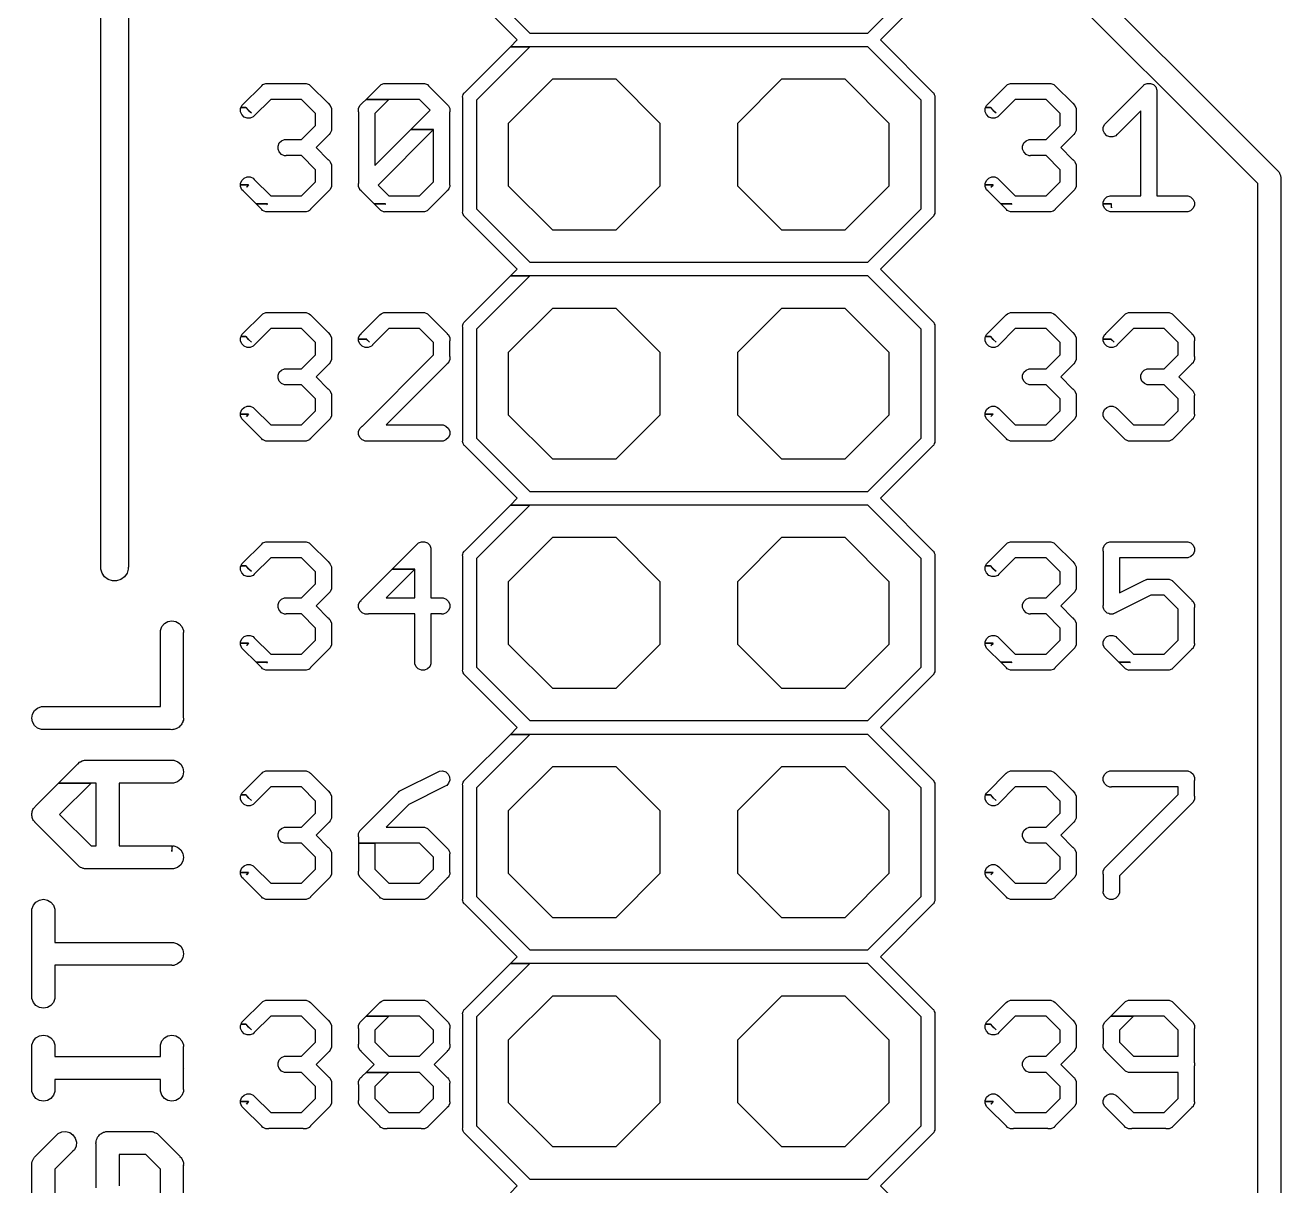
# Model space of a CAD drawing. Extents: x -6 to 103, y 0 to 58.
# Drawn here: x 87.78 to 101.7, y 26.67 to 39.53 of the extents above; entities that cross this region are included whole.
import ezdxf

# ---------------------------------------------------------------- set-up
doc = ezdxf.new("R2010")
doc.units = 0
doc.layers.add('L2D0', color=1, linetype='CONTINUOUS')

msp = doc.modelspace()

# ---------------------------------------------------------------- linework, layer by layer
at = {"layer": 'L2D0'}
for points in [[(101.447, 5.12), (101.447, 37.78), (98.953, 40.274), (98.951, 40.275), (98.946, 40.281), (98.944, 40.283), (98.942, 40.286), (98.93, 40.298), (98.927, 40.304), (98.923, 40.309), (98.917, 40.326), (98.91, 40.34), (98.91, 40.345), (98.907, 40.352), (98.907, 40.374), (98.906, 40.385), (98.907, 40.388), (98.907, 51.75), (97.457, 53.2), (0.262, 53.2)], [(88.926, 47.181), (88.926, 33.528), (88.925, 33.528), (88.925, 33.505), (88.911, 33.459), (88.883, 33.418), (88.842, 33.39), (88.796, 33.376), (88.75, 33.376), (88.704, 33.39), (88.663, 33.418), (88.635, 33.459), (88.621, 33.505), (88.621, 33.528), (88.62, 33.528), (88.62, 47.238)], [(99.161, 40.426), (101.651, 37.936), (101.658, 37.932), (101.668, 37.918), (101.679, 37.908), (101.683, 37.9), (101.686, 37.896), (101.689, 37.888), (101.699, 37.868), (101.7, 37.86), (101.702, 37.854), (101.702, 37.833), (101.703, 37.822), (101.701, 37.815), (101.701, 5.086)], [(92.786, 40.037), (93.377, 39.446), (97.123, 39.446), (97.714, 40.037)], [(93.161, 26.594), (93.237, 26.67), (92.656, 27.251), (92.648, 27.257), (92.646, 27.261), (92.644, 27.263), (92.639, 27.276), (92.634, 27.288), (92.634, 27.291), (92.632, 27.297), (92.634, 27.314), (92.634, 28.566), (92.632, 28.583), (92.634, 28.589), (92.634, 28.592), (92.639, 28.604), (92.644, 28.617), (92.646, 28.619), (92.648, 28.623), (92.656, 28.629), (93.161, 29.134), (93.377, 29.134), (92.786, 28.543), (92.786, 27.337), (93.377, 26.746), (97.123, 26.746), (97.714, 27.337), (97.714, 28.543), (97.123, 29.134), (93.161, 29.134), (93.237, 29.21), (92.656, 29.791), (92.648, 29.797), (92.646, 29.801), (92.644, 29.803), (92.639, 29.816), (92.634, 29.828), (92.634, 29.831), (92.632, 29.837), (92.634, 29.854), (92.634, 31.106), (92.632, 31.123), (92.634, 31.129), (92.634, 31.132), (92.639, 31.144), (92.644, 31.157), (92.646, 31.159), (92.648, 31.163), (92.656, 31.169), (93.161, 31.674), (93.377, 31.674), (92.786, 31.083), (92.786, 29.877), (93.377, 29.286), (97.123, 29.286), (97.714, 29.877), (97.714, 31.083), (97.123, 31.674), (93.161, 31.674), (93.237, 31.75), (92.656, 32.331), (92.648, 32.337), (92.646, 32.341), (92.644, 32.343), (92.639, 32.356), (92.634, 32.368), (92.634, 32.371), (92.632, 32.377), (92.634, 32.394), (92.634, 33.646), (92.632, 33.663), (92.634, 33.669), (92.634, 33.672), (92.639, 33.684), (92.644, 33.697), (92.646, 33.699), (92.648, 33.703), (92.656, 33.709), (93.161, 34.214), (93.377, 34.214), (92.786, 33.623), (92.786, 32.417), (93.377, 31.826), (97.123, 31.826), (97.714, 32.417), (97.714, 33.623), (97.123, 34.214), (93.161, 34.214), (93.237, 34.29), (92.656, 34.871), (92.648, 34.877), (92.646, 34.881), (92.644, 34.883), (92.639, 34.896), (92.634, 34.908), (92.634, 34.911), (92.632, 34.917), (92.634, 34.934), (92.634, 36.186), (92.632, 36.203), (92.634, 36.209), (92.634, 36.212), (92.639, 36.224), (92.644, 36.237), (92.646, 36.239), (92.648, 36.243), (92.656, 36.249), (93.161, 36.754), (93.377, 36.754), (92.786, 36.163), (92.786, 34.957), (93.377, 34.366), (97.123, 34.366), (97.714, 34.957), (97.714, 36.163), (97.123, 36.754), (93.161, 36.754), (93.237, 36.83), (92.656, 37.411), (92.648, 37.417), (92.646, 37.421), (92.644, 37.423), (92.639, 37.436), (92.634, 37.448), (92.634, 37.451), (92.632, 37.457), (92.634, 37.474), (92.634, 38.726), (92.632, 38.743), (92.634, 38.749), (92.634, 38.752), (92.639, 38.764), (92.644, 38.777), (92.646, 38.779), (92.648, 38.783), (92.656, 38.789), (93.161, 39.294), (93.377, 39.294), (92.786, 38.703), (92.786, 37.497), (93.377, 36.906), (97.123, 36.906), (97.714, 37.497), (97.714, 38.703), (97.123, 39.294), (93.161, 39.294), (93.237, 39.37), (92.656, 39.951)], [(97.844, 39.951), (97.263, 39.37), (97.844, 38.789), (97.852, 38.783), (97.854, 38.779), (97.856, 38.777), (97.861, 38.764), (97.866, 38.752), (97.866, 38.749), (97.868, 38.743), (97.866, 38.726), (97.866, 37.474), (97.868, 37.457), (97.866, 37.451), (97.866, 37.448), (97.861, 37.436), (97.856, 37.423), (97.854, 37.421), (97.852, 37.417), (97.844, 37.411), (97.263, 36.83), (97.844, 36.249), (97.852, 36.243), (97.854, 36.239), (97.856, 36.237), (97.861, 36.224), (97.866, 36.212), (97.866, 36.209), (97.868, 36.203), (97.866, 36.186), (97.866, 34.934), (97.868, 34.917), (97.866, 34.911), (97.866, 34.908), (97.861, 34.896), (97.856, 34.883), (97.854, 34.881), (97.852, 34.877), (97.844, 34.871), (97.263, 34.29), (97.844, 33.709), (97.852, 33.703), (97.854, 33.699), (97.856, 33.697), (97.861, 33.684), (97.866, 33.672), (97.866, 33.669), (97.868, 33.663), (97.866, 33.646), (97.866, 32.394), (97.868, 32.377), (97.866, 32.371), (97.866, 32.368), (97.861, 32.356), (97.856, 32.343), (97.854, 32.341), (97.852, 32.337), (97.844, 32.331), (97.263, 31.75), (97.844, 31.169), (97.852, 31.163), (97.854, 31.159), (97.856, 31.157), (97.861, 31.144), (97.866, 31.132), (97.866, 31.129), (97.868, 31.123), (97.866, 31.106), (97.866, 29.854), (97.868, 29.837), (97.866, 29.831), (97.866, 29.828), (97.861, 29.816), (97.856, 29.803), (97.854, 29.801), (97.852, 29.797), (97.844, 29.791), (97.263, 29.21), (97.844, 28.629), (97.852, 28.623), (97.854, 28.619), (97.856, 28.617), (97.861, 28.604), (97.866, 28.592), (97.866, 28.589), (97.868, 28.583), (97.866, 28.566), (97.866, 27.314), (97.868, 27.297), (97.866, 27.291), (97.866, 27.288), (97.861, 27.276), (97.856, 27.263), (97.854, 27.261), (97.852, 27.257), (97.844, 27.251), (97.263, 26.67), (97.844, 26.089)], [(87.857, 26.448), (87.857, 26.891), (87.856, 26.895), (87.857, 26.906), (87.857, 26.928), (87.859, 26.935), (87.86, 26.941), (87.867, 26.955), (87.873, 26.971), (87.878, 26.977), (87.88, 26.981), (87.887, 26.988), (87.894, 26.997), (87.896, 26.999), (87.901, 27.005), (87.903, 27.006), (88.132, 27.234), (88.148, 27.25), (88.189, 27.268), (88.233, 27.272), (88.277, 27.26), (88.312, 27.234), (88.338, 27.199), (88.35, 27.155), (88.346, 27.111), (88.328, 27.07), (88.312, 27.054), (88.111, 26.854), (88.111, 26.485)], [(88.569, 26.649), (88.569, 27.133), (88.567, 27.144), (88.569, 27.154), (88.569, 27.164), (88.574, 27.179), (88.576, 27.188), (88.579, 27.194), (88.584, 27.208), (88.593, 27.218), (88.597, 27.226), (88.606, 27.234), (88.614, 27.243), (88.622, 27.247), (88.632, 27.256), (88.646, 27.261), (88.652, 27.264), (88.661, 27.266), (88.676, 27.271), (88.686, 27.271), (88.696, 27.273), (88.707, 27.271), (89.155, 27.271), (89.159, 27.272), (89.17, 27.271), (89.191, 27.271), (89.199, 27.268), (89.203, 27.268), (89.215, 27.263), (89.235, 27.256), (89.239, 27.253), (89.245, 27.25), (89.263, 27.232), (89.27, 27.226), (89.271, 27.224), (89.488, 27.007), (89.49, 27.006), (89.496, 26.999), (89.498, 26.997), (89.498, 26.996), (89.514, 26.98), (89.516, 26.976), (89.519, 26.972), (89.53, 26.944), (89.532, 26.939), (89.532, 26.938), (89.536, 26.928), (89.536, 26.907), (89.535, 26.907), (89.535, 26.906), (89.536, 26.895), (89.535, 26.891), (89.535, 26.447)], [(89.281, 26.485), (89.281, 26.854), (89.118, 27.017), (88.823, 27.017), (88.823, 26.669)]]:
    msp.add_lwpolyline(points, dxfattribs=at)
for points in [[(90.45, 37.464), (90.414, 37.479), (90.405, 37.49), (90.342, 37.553), (90.466, 37.553), (90.463, 37.55), (90.463, 37.547), (90.467, 37.55), (90.467, 37.553), (90.342, 37.553), (90.199, 37.696), (90.184, 37.709), (90.169, 37.745), (90.169, 37.764), (90.257, 37.764), (90.234, 37.737), (90.259, 37.762), (90.257, 37.764), (90.169, 37.764), (90.169, 37.778), (90.184, 37.813), (90.209, 37.837), (90.242, 37.851), (90.276, 37.851), (90.308, 37.837), (90.321, 37.824), (90.322, 37.825), (90.504, 37.643), (90.845, 37.643), (91, 37.799), (91, 37.932), (90.845, 38.088), (90.674, 38.088), (90.674, 38.087), (90.657, 38.087), (90.625, 38.101), (90.597, 38.129), (90.585, 38.161), (90.585, 38.193), (90.598, 38.228), (90.624, 38.252), (90.657, 38.266), (90.845, 38.266), (91, 38.421), (91, 38.555), (90.845, 38.711), (90.504, 38.711), (90.322, 38.529), (90.31, 38.516), (90.275, 38.503), (90.243, 38.503), (90.211, 38.515), (90.183, 38.543), (90.169, 38.575), (90.169, 38.609), (90.175, 38.623), (90.228, 38.623), (90.256, 38.59), (90.258, 38.592), (90.258, 38.59), (90.257, 38.589), (90.29, 38.561), (90.259, 38.591), (90.258, 38.591), (90.259, 38.592), (90.258, 38.592), (90.257, 38.593), (90.228, 38.623), (90.175, 38.623), (90.184, 38.644), (90.196, 38.655), (90.404, 38.863), (90.404, 38.862), (90.417, 38.875), (90.45, 38.889), (90.899, 38.889), (90.931, 38.875), (90.944, 38.862), (90.945, 38.863), (91.14, 38.668), (91.165, 38.642), (91.179, 38.609), (91.179, 38.575), (91.178, 38.573), (91.178, 38.403), (91.179, 38.401), (91.179, 38.367), (91.165, 38.335), (91.151, 38.321), (91.152, 38.321), (91.008, 38.177), (91.139, 38.045), (91.141, 38.044), (91.152, 38.032), (91.155, 38.03), (91.159, 38.026), (91.165, 38.019), (91.179, 37.986), (91.179, 37.952), (91.178, 37.95), (91.178, 37.78), (91.179, 37.778), (91.179, 37.745), (91.165, 37.712), (90.947, 37.494), (90.945, 37.491), (90.935, 37.48), (90.933, 37.478), (90.923, 37.474), (90.899, 37.464), (90.865, 37.464), (90.863, 37.465), (90.485, 37.465), (90.483, 37.464)], [(91.76, 37.463), (91.759, 37.464), (91.74, 37.472), (91.725, 37.479), (91.724, 37.479), (91.715, 37.49), (91.713, 37.491), (91.711, 37.494), (91.652, 37.553), (91.775, 37.553), (91.772, 37.55), (91.772, 37.546), (91.776, 37.549), (91.776, 37.553), (91.652, 37.553), (91.506, 37.699), (91.494, 37.71), (91.493, 37.712), (91.479, 37.745), (91.479, 37.778), (91.48, 37.78), (91.48, 38.573), (91.479, 38.575), (91.479, 38.609), (91.493, 38.642), (91.518, 38.668), (91.561, 38.711), (91.813, 38.711), (91.658, 38.555), (91.658, 37.977), (92.058, 38.377), (92.31, 38.377), (91.695, 37.762), (91.813, 37.643), (92.155, 37.643), (92.31, 37.799), (92.31, 38.377), (92.058, 38.377), (92.273, 38.592), (92.155, 38.711), (91.561, 38.711), (91.713, 38.863), (91.714, 38.862), (91.727, 38.875), (91.759, 38.889), (92.208, 38.889), (92.241, 38.875), (92.254, 38.862), (92.255, 38.863), (92.462, 38.655), (92.461, 38.654), (92.462, 38.654), (92.475, 38.641), (92.489, 38.609), (92.489, 38.575), (92.488, 38.573), (92.488, 37.762), (92.489, 37.762), (92.489, 37.745), (92.479, 37.722), (92.476, 37.713), (92.475, 37.712), (92.474, 37.71), (92.462, 37.699), (92.257, 37.494), (92.255, 37.491), (92.253, 37.49), (92.244, 37.479), (92.242, 37.478), (92.239, 37.477), (92.208, 37.464), (92.175, 37.464), (92.173, 37.465), (91.795, 37.465), (91.793, 37.464), (91.767, 37.464)], [(93.631, 37.262), (93.142, 37.751), (93.142, 38.449), (93.631, 38.938), (94.329, 38.938), (94.818, 38.449), (94.818, 37.751), (94.329, 37.262)], [(96.171, 37.262), (95.682, 37.751), (95.682, 38.449), (96.171, 38.938), (96.869, 38.938), (97.358, 38.449), (97.358, 37.751), (96.869, 37.262)], [(98.705, 37.464), (98.669, 37.479), (98.66, 37.49), (98.597, 37.553), (98.721, 37.553), (98.718, 37.55), (98.718, 37.547), (98.722, 37.55), (98.722, 37.553), (98.597, 37.553), (98.454, 37.696), (98.439, 37.709), (98.424, 37.745), (98.424, 37.764), (98.512, 37.764), (98.489, 37.737), (98.514, 37.762), (98.512, 37.764), (98.424, 37.764), (98.424, 37.778), (98.439, 37.813), (98.464, 37.837), (98.497, 37.851), (98.531, 37.851), (98.563, 37.837), (98.576, 37.824), (98.577, 37.825), (98.759, 37.643), (99.1, 37.643), (99.255, 37.799), (99.255, 37.932), (99.1, 38.088), (98.929, 38.088), (98.929, 38.087), (98.912, 38.087), (98.88, 38.101), (98.852, 38.129), (98.84, 38.161), (98.84, 38.193), (98.853, 38.228), (98.879, 38.252), (98.912, 38.266), (99.1, 38.266), (99.255, 38.421), (99.255, 38.555), (99.1, 38.711), (98.759, 38.711), (98.577, 38.529), (98.565, 38.516), (98.53, 38.503), (98.498, 38.503), (98.466, 38.515), (98.438, 38.543), (98.424, 38.575), (98.424, 38.609), (98.43, 38.623), (98.483, 38.623), (98.511, 38.59), (98.513, 38.592), (98.513, 38.59), (98.512, 38.589), (98.545, 38.561), (98.514, 38.591), (98.513, 38.591), (98.514, 38.592), (98.513, 38.592), (98.512, 38.593), (98.483, 38.623), (98.43, 38.623), (98.439, 38.644), (98.451, 38.655), (98.659, 38.863), (98.659, 38.862), (98.672, 38.875), (98.705, 38.889), (99.154, 38.889), (99.186, 38.875), (99.199, 38.862), (99.2, 38.863), (99.395, 38.668), (99.42, 38.642), (99.434, 38.609), (99.434, 38.575), (99.433, 38.573), (99.433, 38.403), (99.434, 38.401), (99.434, 38.367), (99.42, 38.335), (99.406, 38.321), (99.407, 38.321), (99.263, 38.177), (99.394, 38.045), (99.396, 38.044), (99.407, 38.032), (99.41, 38.03), (99.414, 38.026), (99.42, 38.019), (99.434, 37.986), (99.434, 37.952), (99.433, 37.95), (99.433, 37.78), (99.434, 37.778), (99.434, 37.745), (99.42, 37.712), (99.202, 37.494), (99.2, 37.491), (99.19, 37.48), (99.188, 37.478), (99.178, 37.474), (99.154, 37.464), (99.12, 37.464), (99.118, 37.465), (98.74, 37.465), (98.738, 37.464)], [(99.809, 37.464), (99.772, 37.479), (99.748, 37.504), (99.734, 37.537), (99.734, 37.554), (99.819, 37.554), (99.824, 37.51), (99.824, 37.553), (99.821, 37.553), (99.822, 37.554), (99.734, 37.554), (99.734, 37.571), (99.748, 37.604), (99.773, 37.63), (99.809, 37.643), (100.15, 37.643), (100.15, 38.585), (99.887, 38.321), (99.886, 38.322), (99.873, 38.309), (99.84, 38.295), (99.807, 38.295), (99.774, 38.309), (99.748, 38.335), (99.734, 38.368), (99.734, 38.401), (99.748, 38.434), (99.761, 38.447), (100.164, 38.851), (100.182, 38.869), (100.189, 38.875), (100.222, 38.889), (100.256, 38.889), (100.289, 38.875), (100.315, 38.85), (100.328, 38.814), (100.328, 37.643), (100.67, 37.643), (100.702, 37.631), (100.73, 37.603), (100.744, 37.571), (100.744, 37.537), (100.73, 37.505), (100.702, 37.477), (100.67, 37.465), (100.258, 37.465), (100.256, 37.464), (100.222, 37.464), (100.22, 37.465), (99.824, 37.465)], [(90.45, 34.924), (90.419, 34.937), (90.416, 34.938), (90.414, 34.939), (90.405, 34.95), (90.199, 35.156), (90.184, 35.169), (90.169, 35.205), (90.169, 35.224), (90.257, 35.224), (90.234, 35.197), (90.259, 35.222), (90.257, 35.224), (90.169, 35.224), (90.169, 35.238), (90.184, 35.273), (90.209, 35.297), (90.242, 35.311), (90.276, 35.311), (90.308, 35.297), (90.321, 35.284), (90.322, 35.285), (90.504, 35.103), (90.845, 35.103), (91, 35.259), (91, 35.392), (90.845, 35.548), (90.674, 35.548), (90.674, 35.547), (90.657, 35.547), (90.625, 35.561), (90.597, 35.589), (90.585, 35.621), (90.585, 35.653), (90.598, 35.688), (90.624, 35.712), (90.657, 35.726), (90.845, 35.726), (91, 35.881), (91, 36.015), (90.845, 36.171), (90.504, 36.171), (90.322, 35.989), (90.31, 35.976), (90.275, 35.963), (90.243, 35.963), (90.211, 35.975), (90.183, 36.003), (90.169, 36.035), (90.169, 36.069), (90.175, 36.083), (90.228, 36.083), (90.256, 36.05), (90.258, 36.052), (90.258, 36.05), (90.257, 36.049), (90.29, 36.021), (90.259, 36.051), (90.258, 36.051), (90.259, 36.052), (90.258, 36.052), (90.257, 36.053), (90.228, 36.083), (90.175, 36.083), (90.184, 36.104), (90.196, 36.115), (90.404, 36.323), (90.404, 36.322), (90.417, 36.335), (90.45, 36.349), (90.899, 36.349), (90.931, 36.335), (90.944, 36.322), (90.945, 36.323), (91.14, 36.128), (91.165, 36.102), (91.179, 36.069), (91.179, 36.035), (91.178, 36.033), (91.178, 35.863), (91.179, 35.861), (91.179, 35.827), (91.165, 35.795), (91.151, 35.781), (91.152, 35.781), (91.008, 35.637), (91.139, 35.505), (91.141, 35.504), (91.152, 35.492), (91.155, 35.49), (91.159, 35.486), (91.165, 35.479), (91.179, 35.446), (91.179, 35.412), (91.178, 35.41), (91.178, 35.24), (91.179, 35.238), (91.179, 35.205), (91.165, 35.172), (90.947, 34.954), (90.945, 34.951), (90.935, 34.94), (90.933, 34.938), (90.923, 34.934), (90.899, 34.924), (90.865, 34.924), (90.863, 34.925), (90.485, 34.925), (90.483, 34.924)], [(91.552, 34.924), (91.529, 34.934), (91.518, 34.938), (91.493, 34.964), (91.479, 34.997), (91.479, 35.031), (91.493, 35.064), (91.518, 35.09), (91.52, 35.091), (92.31, 35.881), (92.31, 36.015), (92.155, 36.171), (91.813, 36.171), (91.634, 35.992), (91.632, 35.989), (91.621, 35.977), (91.585, 35.962), (91.552, 35.962), (91.517, 35.977), (91.493, 36.002), (91.479, 36.035), (91.479, 36.052), (91.568, 36.052), (91.566, 36.05), (91.6, 36.021), (91.569, 36.051), (91.568, 36.052), (91.479, 36.052), (91.479, 36.069), (91.493, 36.101), (91.506, 36.114), (91.506, 36.115), (91.713, 36.323), (91.714, 36.322), (91.727, 36.335), (91.759, 36.349), (92.208, 36.349), (92.241, 36.335), (92.254, 36.322), (92.255, 36.323), (92.462, 36.115), (92.461, 36.114), (92.462, 36.114), (92.475, 36.101), (92.489, 36.069), (92.489, 36.035), (92.488, 36.033), (92.488, 35.863), (92.489, 35.861), (92.489, 35.827), (92.478, 35.802), (92.475, 35.795), (92.474, 35.793), (92.462, 35.782), (92.462, 35.781), (91.784, 35.103), (92.415, 35.103), (92.447, 35.091), (92.475, 35.063), (92.489, 35.031), (92.489, 34.997), (92.475, 34.965), (92.447, 34.937), (92.415, 34.925), (91.588, 34.925), (91.586, 34.924)], [(93.631, 34.722), (93.142, 35.211), (93.142, 35.909), (93.631, 36.398), (94.329, 36.398), (94.818, 35.909), (94.818, 35.211), (94.329, 34.722)], [(96.171, 34.722), (95.682, 35.211), (95.682, 35.909), (96.171, 36.398), (96.869, 36.398), (97.358, 35.909), (97.358, 35.211), (96.869, 34.722)], [(98.705, 34.924), (98.674, 34.937), (98.671, 34.938), (98.669, 34.939), (98.66, 34.95), (98.454, 35.156), (98.439, 35.169), (98.424, 35.205), (98.424, 35.224), (98.512, 35.224), (98.489, 35.197), (98.514, 35.222), (98.512, 35.224), (98.424, 35.224), (98.424, 35.238), (98.439, 35.273), (98.464, 35.297), (98.497, 35.311), (98.531, 35.311), (98.563, 35.297), (98.576, 35.284), (98.577, 35.285), (98.759, 35.103), (99.1, 35.103), (99.255, 35.259), (99.255, 35.392), (99.1, 35.548), (98.929, 35.548), (98.929, 35.547), (98.912, 35.547), (98.88, 35.561), (98.852, 35.589), (98.84, 35.621), (98.84, 35.653), (98.853, 35.688), (98.879, 35.712), (98.912, 35.726), (99.1, 35.726), (99.255, 35.881), (99.255, 36.015), (99.1, 36.171), (98.759, 36.171), (98.577, 35.989), (98.565, 35.976), (98.53, 35.963), (98.498, 35.963), (98.466, 35.975), (98.438, 36.003), (98.424, 36.035), (98.424, 36.069), (98.43, 36.083), (98.483, 36.083), (98.511, 36.05), (98.513, 36.052), (98.513, 36.05), (98.512, 36.049), (98.545, 36.021), (98.514, 36.051), (98.513, 36.051), (98.514, 36.052), (98.513, 36.052), (98.512, 36.053), (98.483, 36.083), (98.43, 36.083), (98.439, 36.104), (98.451, 36.115), (98.659, 36.323), (98.659, 36.322), (98.672, 36.335), (98.705, 36.349), (99.154, 36.349), (99.186, 36.335), (99.199, 36.322), (99.2, 36.323), (99.395, 36.128), (99.42, 36.102), (99.434, 36.069), (99.434, 36.035), (99.433, 36.033), (99.433, 35.863), (99.434, 35.861), (99.434, 35.827), (99.42, 35.795), (99.406, 35.781), (99.407, 35.781), (99.263, 35.637), (99.394, 35.505), (99.396, 35.504), (99.407, 35.492), (99.41, 35.49), (99.414, 35.486), (99.42, 35.479), (99.434, 35.446), (99.434, 35.412), (99.433, 35.41), (99.433, 35.24), (99.434, 35.238), (99.434, 35.205), (99.42, 35.172), (99.202, 34.954), (99.2, 34.951), (99.19, 34.94), (99.188, 34.938), (99.178, 34.934), (99.154, 34.924), (99.12, 34.924), (99.118, 34.925), (98.74, 34.925), (98.738, 34.924)], [(100.014, 34.924), (99.99, 34.934), (99.98, 34.938), (99.978, 34.94), (99.968, 34.951), (99.966, 34.954), (99.748, 35.172), (99.734, 35.205), (99.734, 35.238), (99.749, 35.273), (99.774, 35.297), (99.807, 35.311), (99.841, 35.311), (99.873, 35.297), (99.886, 35.284), (99.887, 35.285), (100.068, 35.103), (100.41, 35.103), (100.565, 35.259), (100.565, 35.392), (100.41, 35.548), (100.239, 35.548), (100.239, 35.547), (100.222, 35.547), (100.19, 35.561), (100.163, 35.588), (100.149, 35.62), (100.149, 35.654), (100.164, 35.688), (100.189, 35.712), (100.222, 35.726), (100.41, 35.726), (100.565, 35.881), (100.565, 36.015), (100.41, 36.171), (100.068, 36.171), (99.889, 35.992), (99.887, 35.989), (99.876, 35.977), (99.84, 35.962), (99.807, 35.962), (99.772, 35.977), (99.748, 36.002), (99.734, 36.035), (99.734, 36.052), (99.823, 36.052), (99.821, 36.05), (99.855, 36.021), (99.824, 36.051), (99.823, 36.052), (99.734, 36.052), (99.734, 36.069), (99.748, 36.101), (99.761, 36.114), (99.761, 36.115), (99.968, 36.323), (99.969, 36.322), (99.982, 36.335), (100.014, 36.349), (100.463, 36.349), (100.496, 36.335), (100.509, 36.322), (100.51, 36.323), (100.717, 36.115), (100.716, 36.114), (100.717, 36.114), (100.73, 36.101), (100.744, 36.069), (100.744, 36.035), (100.743, 36.033), (100.743, 35.863), (100.744, 35.861), (100.744, 35.827), (100.733, 35.802), (100.73, 35.795), (100.729, 35.793), (100.717, 35.782), (100.717, 35.781), (100.573, 35.637), (100.717, 35.492), (100.716, 35.491), (100.719, 35.489), (100.72, 35.49), (100.731, 35.477), (100.734, 35.468), (100.744, 35.446), (100.744, 35.429), (100.743, 35.429), (100.743, 35.222), (100.744, 35.222), (100.744, 35.205), (100.734, 35.182), (100.731, 35.173), (100.73, 35.172), (100.729, 35.17), (100.717, 35.159), (100.512, 34.954), (100.51, 34.951), (100.508, 34.95), (100.499, 34.939), (100.497, 34.938), (100.494, 34.937), (100.463, 34.924), (100.43, 34.924), (100.428, 34.925), (100.05, 34.925), (100.048, 34.924)], [(93.631, 32.182), (93.142, 32.671), (93.142, 33.369), (93.631, 33.858), (94.329, 33.858), (94.818, 33.369), (94.818, 32.671), (94.329, 32.182)], [(96.171, 32.182), (95.682, 32.671), (95.682, 33.369), (96.171, 33.858), (96.869, 33.858), (97.358, 33.369), (97.358, 32.671), (96.869, 32.182)], [(90.45, 32.384), (90.414, 32.399), (90.405, 32.41), (90.342, 32.473), (90.466, 32.473), (90.463, 32.47), (90.463, 32.467), (90.467, 32.47), (90.467, 32.473), (90.342, 32.473), (90.199, 32.616), (90.184, 32.629), (90.169, 32.665), (90.169, 32.684), (90.257, 32.684), (90.234, 32.657), (90.259, 32.682), (90.257, 32.684), (90.169, 32.684), (90.169, 32.698), (90.184, 32.733), (90.209, 32.757), (90.242, 32.771), (90.276, 32.771), (90.308, 32.757), (90.321, 32.744), (90.322, 32.745), (90.504, 32.563), (90.845, 32.563), (91, 32.719), (91, 32.852), (90.845, 33.008), (90.674, 33.008), (90.674, 33.007), (90.657, 33.007), (90.625, 33.021), (90.597, 33.049), (90.585, 33.081), (90.585, 33.113), (90.598, 33.148), (90.624, 33.172), (90.657, 33.186), (90.845, 33.186), (91, 33.341), (91, 33.475), (90.845, 33.631), (90.504, 33.631), (90.322, 33.449), (90.31, 33.436), (90.275, 33.423), (90.243, 33.423), (90.211, 33.435), (90.183, 33.463), (90.169, 33.495), (90.169, 33.529), (90.175, 33.543), (90.228, 33.543), (90.256, 33.51), (90.258, 33.512), (90.258, 33.51), (90.257, 33.509), (90.29, 33.481), (90.259, 33.511), (90.258, 33.511), (90.259, 33.512), (90.258, 33.512), (90.257, 33.513), (90.228, 33.543), (90.175, 33.543), (90.184, 33.564), (90.196, 33.575), (90.404, 33.783), (90.404, 33.782), (90.417, 33.795), (90.45, 33.809), (90.899, 33.809), (90.931, 33.795), (90.944, 33.782), (90.945, 33.783), (91.14, 33.588), (91.165, 33.562), (91.179, 33.529), (91.179, 33.495), (91.178, 33.493), (91.178, 33.323), (91.179, 33.321), (91.179, 33.287), (91.165, 33.255), (91.151, 33.241), (91.152, 33.241), (91.008, 33.097), (91.139, 32.965), (91.141, 32.964), (91.152, 32.952), (91.155, 32.95), (91.159, 32.946), (91.165, 32.939), (91.179, 32.906), (91.179, 32.872), (91.178, 32.87), (91.178, 32.7), (91.179, 32.698), (91.179, 32.665), (91.165, 32.632), (90.947, 32.414), (90.945, 32.411), (90.935, 32.4), (90.933, 32.398), (90.923, 32.394), (90.899, 32.384), (90.865, 32.384), (90.863, 32.385), (90.485, 32.385), (90.483, 32.384)], [(92.175, 32.384), (92.14, 32.399), (92.116, 32.424), (92.102, 32.457), (92.102, 32.474), (92.103, 32.474), (92.103, 33.008), (91.587, 33.008), (91.585, 33.007), (91.552, 33.007), (91.517, 33.022), (91.493, 33.047), (91.479, 33.08), (91.479, 33.114), (91.493, 33.146), (91.506, 33.159), (91.506, 33.16), (91.851, 33.505), (92.103, 33.505), (91.784, 33.186), (92.103, 33.186), (92.103, 33.505), (91.851, 33.505), (92.129, 33.783), (92.129, 33.782), (92.142, 33.795), (92.175, 33.809), (92.208, 33.809), (92.241, 33.795), (92.267, 33.769), (92.281, 33.736), (92.281, 33.186), (92.416, 33.186), (92.449, 33.172), (92.474, 33.148), (92.489, 33.114), (92.489, 33.08), (92.475, 33.048), (92.448, 33.021), (92.416, 33.007), (92.399, 33.007), (92.399, 33.008), (92.281, 33.008), (92.281, 32.457), (92.267, 32.424), (92.243, 32.399), (92.208, 32.384)], [(98.705, 32.384), (98.669, 32.399), (98.66, 32.41), (98.597, 32.473), (98.721, 32.473), (98.718, 32.47), (98.718, 32.467), (98.722, 32.47), (98.722, 32.473), (98.597, 32.473), (98.454, 32.616), (98.439, 32.629), (98.424, 32.665), (98.424, 32.684), (98.512, 32.684), (98.489, 32.657), (98.514, 32.682), (98.512, 32.684), (98.424, 32.684), (98.424, 32.698), (98.439, 32.733), (98.464, 32.757), (98.497, 32.771), (98.531, 32.771), (98.563, 32.757), (98.576, 32.744), (98.577, 32.745), (98.759, 32.563), (99.1, 32.563), (99.255, 32.719), (99.255, 32.852), (99.1, 33.008), (98.929, 33.008), (98.929, 33.007), (98.912, 33.007), (98.88, 33.021), (98.852, 33.049), (98.84, 33.081), (98.84, 33.113), (98.853, 33.148), (98.879, 33.172), (98.912, 33.186), (99.1, 33.186), (99.255, 33.341), (99.255, 33.475), (99.1, 33.631), (98.759, 33.631), (98.577, 33.449), (98.565, 33.436), (98.53, 33.423), (98.498, 33.423), (98.466, 33.435), (98.438, 33.463), (98.424, 33.495), (98.424, 33.529), (98.43, 33.543), (98.483, 33.543), (98.511, 33.51), (98.513, 33.512), (98.513, 33.51), (98.512, 33.509), (98.545, 33.481), (98.514, 33.511), (98.513, 33.511), (98.514, 33.512), (98.513, 33.512), (98.512, 33.513), (98.483, 33.543), (98.43, 33.543), (98.439, 33.564), (98.451, 33.575), (98.659, 33.783), (98.659, 33.782), (98.672, 33.795), (98.705, 33.809), (99.154, 33.809), (99.186, 33.795), (99.199, 33.782), (99.2, 33.783), (99.395, 33.588), (99.42, 33.562), (99.434, 33.529), (99.434, 33.495), (99.433, 33.493), (99.433, 33.323), (99.434, 33.321), (99.434, 33.287), (99.42, 33.255), (99.406, 33.241), (99.407, 33.241), (99.263, 33.097), (99.394, 32.965), (99.396, 32.964), (99.407, 32.952), (99.41, 32.95), (99.414, 32.946), (99.42, 32.939), (99.434, 32.906), (99.434, 32.872), (99.433, 32.87), (99.433, 32.7), (99.434, 32.698), (99.434, 32.665), (99.42, 32.632), (99.202, 32.414), (99.2, 32.411), (99.19, 32.4), (99.188, 32.398), (99.178, 32.394), (99.154, 32.384), (99.12, 32.384), (99.118, 32.385), (98.74, 32.385), (98.738, 32.384)], [(100.015, 32.383), (100.014, 32.384), (99.995, 32.392), (99.98, 32.399), (99.979, 32.399), (99.97, 32.41), (99.968, 32.411), (99.966, 32.414), (99.907, 32.473), (100.03, 32.473), (100.027, 32.47), (100.027, 32.466), (100.031, 32.469), (100.031, 32.473), (99.907, 32.473), (99.748, 32.632), (99.734, 32.665), (99.734, 32.698), (99.749, 32.733), (99.774, 32.757), (99.807, 32.771), (99.841, 32.771), (99.873, 32.757), (99.886, 32.744), (99.887, 32.745), (100.068, 32.563), (100.41, 32.563), (100.565, 32.719), (100.565, 33.06), (100.41, 33.215), (100.261, 33.215), (99.876, 33.023), (99.875, 33.022), (99.868, 33.019), (99.848, 33.009), (99.844, 33.009), (99.84, 33.007), (99.807, 33.007), (99.795, 33.012), (99.778, 33.017), (99.773, 33.021), (99.752, 33.042), (99.751, 33.044), (99.748, 33.047), (99.741, 33.062), (99.736, 33.073), (99.736, 33.076), (99.734, 33.08), (99.734, 33.097), (99.735, 33.097), (99.734, 33.107), (99.735, 33.11), (99.735, 33.701), (99.734, 33.703), (99.734, 33.736), (99.748, 33.769), (99.774, 33.795), (99.807, 33.809), (100.671, 33.809), (100.704, 33.795), (100.729, 33.771), (100.744, 33.736), (100.744, 33.703), (100.729, 33.668), (100.704, 33.644), (100.671, 33.63), (100.654, 33.63), (100.654, 33.631), (99.913, 33.631), (99.913, 33.241), (100.187, 33.378), (100.189, 33.38), (100.199, 33.384), (100.202, 33.386), (100.215, 33.392), (100.218, 33.392), (100.222, 33.394), (100.239, 33.394), (100.239, 33.393), (100.251, 33.394), (100.254, 33.393), (100.428, 33.393), (100.43, 33.394), (100.463, 33.394), (100.496, 33.38), (100.509, 33.367), (100.509, 33.366), (100.51, 33.367), (100.717, 33.16), (100.717, 33.159), (100.729, 33.148), (100.73, 33.146), (100.744, 33.114), (100.744, 33.08), (100.743, 33.078), (100.743, 32.682), (100.744, 32.682), (100.744, 32.665), (100.734, 32.642), (100.731, 32.633), (100.73, 32.632), (100.729, 32.63), (100.717, 32.619), (100.512, 32.414), (100.51, 32.411), (100.508, 32.41), (100.499, 32.399), (100.497, 32.398), (100.494, 32.397), (100.463, 32.384), (100.43, 32.384), (100.428, 32.385), (100.05, 32.385), (100.048, 32.384), (100.022, 32.384)], [(89.408, 31.725), (89.393, 31.728), (87.984, 31.728), (87.984, 31.727), (87.963, 31.727), (87.92, 31.743), (87.885, 31.772), (87.863, 31.811), (87.855, 31.855), (87.864, 31.899), (87.886, 31.938), (87.92, 31.966), (87.963, 31.982), (89.281, 31.982), (89.281, 32.824), (89.296, 32.868), (89.326, 32.903), (89.364, 32.924), (89.408, 32.933), (89.452, 32.924), (89.49, 32.903), (89.519, 32.869), (89.536, 32.825), (89.536, 32.804), (89.535, 32.804), (89.535, 31.862), (89.536, 31.855), (89.536, 31.833), (89.531, 31.821), (89.53, 31.812), (89.524, 31.801), (89.519, 31.789), (89.511, 31.78), (89.506, 31.771), (89.498, 31.764), (89.49, 31.755), (89.48, 31.749), (89.472, 31.743), (89.461, 31.739), (89.452, 31.734), (89.443, 31.732), (89.429, 31.727), (89.418, 31.727)], [(88.471, 30.183), (88.46, 30.184), (88.439, 30.184), (88.432, 30.186), (88.426, 30.187), (88.411, 30.193), (88.395, 30.199), (88.391, 30.202), (88.385, 30.205), (88.368, 30.222), (88.361, 30.228), (88.359, 30.231), (87.898, 30.692), (87.894, 30.695), (87.894, 30.696), (87.888, 30.703), (87.88, 30.711), (87.876, 30.72), (87.868, 30.73), (87.865, 30.741), (87.86, 30.751), (87.859, 30.763), (87.856, 30.774), (87.857, 30.785), (87.856, 30.797), (87.859, 30.808), (87.86, 30.82), (87.865, 30.83), (87.868, 30.841), (87.876, 30.851), (87.88, 30.86), (87.888, 30.868), (87.894, 30.876), (88.151, 31.133), (88.512, 31.133), (88.164, 30.786), (88.512, 30.438), (88.569, 30.438), (88.569, 31.133), (88.151, 31.133), (88.361, 31.343), (88.368, 31.349), (88.385, 31.366), (88.391, 31.369), (88.394, 31.371), (88.414, 31.379), (88.426, 31.384), (88.428, 31.384), (88.438, 31.388), (88.459, 31.388), (88.459, 31.387), (88.46, 31.387), (88.471, 31.388), (88.474, 31.387), (88.689, 31.387), (88.696, 31.388), (88.703, 31.387), (89.408, 31.387), (89.408, 31.388), (89.429, 31.388), (89.473, 31.371), (89.506, 31.343), (89.53, 31.304), (89.536, 31.26), (89.53, 31.216), (89.506, 31.177), (89.472, 31.148), (89.428, 31.133), (88.823, 31.133), (88.823, 30.438), (89.408, 30.438), (89.408, 30.375), (89.414, 30.438), (89.432, 30.437), (89.472, 30.423), (89.506, 30.394), (89.53, 30.355), (89.536, 30.311), (89.53, 30.267), (89.506, 30.228), (89.472, 30.199), (89.428, 30.184), (88.703, 30.184), (88.696, 30.183), (88.689, 30.184), (88.474, 30.184)], [(90.45, 29.844), (90.419, 29.857), (90.416, 29.858), (90.414, 29.859), (90.405, 29.87), (90.199, 30.076), (90.184, 30.089), (90.169, 30.125), (90.169, 30.144), (90.257, 30.144), (90.234, 30.117), (90.259, 30.142), (90.257, 30.144), (90.169, 30.144), (90.169, 30.158), (90.184, 30.193), (90.209, 30.217), (90.242, 30.231), (90.276, 30.231), (90.308, 30.217), (90.321, 30.204), (90.322, 30.205), (90.504, 30.023), (90.845, 30.023), (91, 30.179), (91, 30.312), (90.845, 30.468), (90.674, 30.468), (90.674, 30.467), (90.657, 30.467), (90.625, 30.481), (90.597, 30.509), (90.585, 30.541), (90.585, 30.573), (90.598, 30.608), (90.624, 30.632), (90.657, 30.646), (90.845, 30.646), (91, 30.801), (91, 30.935), (90.845, 31.091), (90.504, 31.091), (90.322, 30.909), (90.31, 30.896), (90.275, 30.883), (90.243, 30.883), (90.211, 30.895), (90.183, 30.923), (90.169, 30.955), (90.169, 30.989), (90.175, 31.003), (90.228, 31.003), (90.256, 30.97), (90.258, 30.972), (90.258, 30.97), (90.257, 30.969), (90.29, 30.941), (90.259, 30.971), (90.258, 30.971), (90.259, 30.972), (90.258, 30.972), (90.257, 30.973), (90.228, 31.003), (90.175, 31.003), (90.184, 31.024), (90.196, 31.035), (90.404, 31.243), (90.404, 31.242), (90.417, 31.255), (90.45, 31.269), (90.899, 31.269), (90.931, 31.255), (90.944, 31.242), (90.945, 31.243), (91.14, 31.048), (91.165, 31.022), (91.179, 30.989), (91.179, 30.955), (91.178, 30.953), (91.178, 30.783), (91.179, 30.781), (91.179, 30.747), (91.165, 30.715), (91.151, 30.701), (91.152, 30.701), (91.008, 30.557), (91.139, 30.425), (91.141, 30.424), (91.152, 30.412), (91.155, 30.41), (91.159, 30.406), (91.165, 30.399), (91.179, 30.366), (91.179, 30.332), (91.178, 30.33), (91.178, 30.16), (91.179, 30.158), (91.179, 30.125), (91.165, 30.092), (90.947, 29.874), (90.945, 29.871), (90.935, 29.86), (90.933, 29.858), (90.923, 29.854), (90.899, 29.844), (90.865, 29.844), (90.863, 29.845), (90.485, 29.845), (90.483, 29.844)], [(91.759, 29.844), (91.735, 29.854), (91.725, 29.858), (91.723, 29.86), (91.713, 29.871), (91.711, 29.874), (91.493, 30.092), (91.479, 30.125), (91.479, 30.158), (91.48, 30.16), (91.48, 30.468), (91.658, 30.468), (91.658, 30.179), (91.813, 30.023), (92.155, 30.023), (92.31, 30.179), (92.31, 30.312), (92.155, 30.468), (91.48, 30.468), (91.48, 30.538), (91.479, 30.54), (91.479, 30.574), (91.493, 30.606), (91.506, 30.619), (91.506, 30.62), (91.92, 31.034), (91.927, 31.043), (91.933, 31.046), (91.936, 31.049), (91.944, 31.052), (92.359, 31.26), (92.359, 31.259), (92.375, 31.267), (92.41, 31.269), (92.445, 31.259), (92.471, 31.234), (92.487, 31.203), (92.489, 31.168), (92.477, 31.134), (92.455, 31.108), (92.439, 31.1), (92.036, 30.898), (91.784, 30.646), (92.208, 30.646), (92.241, 30.632), (92.254, 30.619), (92.255, 30.62), (92.462, 30.412), (92.461, 30.411), (92.464, 30.409), (92.465, 30.41), (92.476, 30.397), (92.479, 30.388), (92.489, 30.366), (92.489, 30.349), (92.488, 30.349), (92.488, 30.142), (92.489, 30.142), (92.489, 30.125), (92.479, 30.102), (92.476, 30.093), (92.475, 30.092), (92.474, 30.09), (92.462, 30.079), (92.257, 29.874), (92.255, 29.871), (92.253, 29.87), (92.244, 29.859), (92.242, 29.858), (92.239, 29.857), (92.208, 29.844), (92.175, 29.844), (92.173, 29.845), (91.795, 29.845), (91.793, 29.844)], [(93.631, 29.642), (93.142, 30.131), (93.142, 30.829), (93.631, 31.318), (94.329, 31.318), (94.818, 30.829), (94.818, 30.131), (94.329, 29.642)], [(96.171, 29.642), (95.682, 30.131), (95.682, 30.829), (96.171, 31.318), (96.869, 31.318), (97.358, 30.829), (97.358, 30.131), (96.869, 29.642)], [(98.705, 29.844), (98.674, 29.857), (98.671, 29.858), (98.669, 29.859), (98.66, 29.87), (98.454, 30.076), (98.439, 30.089), (98.424, 30.125), (98.424, 30.144), (98.512, 30.144), (98.489, 30.117), (98.514, 30.142), (98.512, 30.144), (98.424, 30.144), (98.424, 30.158), (98.439, 30.193), (98.464, 30.217), (98.497, 30.231), (98.531, 30.231), (98.563, 30.217), (98.576, 30.204), (98.577, 30.205), (98.759, 30.023), (99.1, 30.023), (99.255, 30.179), (99.255, 30.312), (99.1, 30.468), (98.929, 30.468), (98.929, 30.467), (98.912, 30.467), (98.88, 30.481), (98.852, 30.509), (98.84, 30.541), (98.84, 30.573), (98.853, 30.608), (98.879, 30.632), (98.912, 30.646), (99.1, 30.646), (99.255, 30.801), (99.255, 30.935), (99.1, 31.091), (98.759, 31.091), (98.577, 30.909), (98.565, 30.896), (98.53, 30.883), (98.498, 30.883), (98.466, 30.895), (98.438, 30.923), (98.424, 30.955), (98.424, 30.989), (98.43, 31.003), (98.483, 31.003), (98.511, 30.97), (98.513, 30.972), (98.513, 30.97), (98.512, 30.969), (98.545, 30.941), (98.514, 30.971), (98.513, 30.971), (98.514, 30.972), (98.513, 30.972), (98.512, 30.973), (98.483, 31.003), (98.43, 31.003), (98.439, 31.024), (98.451, 31.035), (98.659, 31.243), (98.659, 31.242), (98.672, 31.255), (98.705, 31.269), (99.154, 31.269), (99.186, 31.255), (99.199, 31.242), (99.2, 31.243), (99.395, 31.048), (99.42, 31.022), (99.434, 30.989), (99.434, 30.955), (99.433, 30.953), (99.433, 30.783), (99.434, 30.781), (99.434, 30.747), (99.42, 30.715), (99.406, 30.701), (99.407, 30.701), (99.263, 30.557), (99.394, 30.425), (99.396, 30.424), (99.407, 30.412), (99.41, 30.41), (99.414, 30.406), (99.42, 30.399), (99.434, 30.366), (99.434, 30.332), (99.433, 30.33), (99.433, 30.16), (99.434, 30.158), (99.434, 30.125), (99.42, 30.092), (99.202, 29.874), (99.2, 29.871), (99.19, 29.86), (99.188, 29.858), (99.178, 29.854), (99.154, 29.844), (99.12, 29.844), (99.118, 29.845), (98.74, 29.845), (98.738, 29.844)], [(99.807, 29.844), (99.772, 29.859), (99.748, 29.884), (99.734, 29.917), (99.734, 29.934), (99.735, 29.934), (99.735, 30.123), (99.734, 30.125), (99.734, 30.158), (99.748, 30.191), (99.761, 30.204), (99.761, 30.205), (100.565, 31.009), (100.565, 31.091), (99.824, 31.091), (99.824, 31.09), (99.807, 31.09), (99.774, 31.104), (99.748, 31.13), (99.734, 31.163), (99.734, 31.196), (99.748, 31.229), (99.774, 31.255), (99.807, 31.269), (100.671, 31.269), (100.704, 31.255), (100.729, 31.231), (100.744, 31.196), (100.744, 31.163), (100.743, 31.161), (100.743, 30.991), (100.744, 30.989), (100.744, 30.955), (100.73, 30.923), (100.716, 30.909), (100.717, 30.909), (99.913, 30.105), (99.913, 29.917), (99.899, 29.884), (99.875, 29.859), (99.84, 29.844)], [(87.984, 28.638), (87.94, 28.647), (87.901, 28.669), (87.873, 28.703), (87.857, 28.746), (87.857, 29.231), (87.855, 29.242), (87.857, 29.252), (87.857, 29.738), (87.873, 29.781), (87.901, 29.815), (87.94, 29.837), (87.984, 29.846), (88.028, 29.838), (88.067, 29.816), (88.096, 29.781), (88.112, 29.738), (88.112, 29.716), (88.111, 29.716), (88.111, 29.369), (89.428, 29.369), (89.472, 29.354), (89.506, 29.325), (89.53, 29.286), (89.536, 29.242), (89.53, 29.199), (89.506, 29.158), (89.472, 29.13), (89.429, 29.114), (89.408, 29.114), (89.408, 29.115), (88.111, 29.115), (88.111, 28.767), (88.112, 28.767), (88.112, 28.746), (88.096, 28.703), (88.067, 28.668), (88.028, 28.646)], [(90.45, 27.304), (90.419, 27.317), (90.416, 27.318), (90.414, 27.319), (90.405, 27.33), (90.199, 27.536), (90.184, 27.549), (90.169, 27.585), (90.169, 27.604), (90.257, 27.604), (90.234, 27.577), (90.259, 27.602), (90.257, 27.604), (90.169, 27.604), (90.169, 27.618), (90.184, 27.653), (90.209, 27.677), (90.242, 27.691), (90.276, 27.691), (90.308, 27.677), (90.321, 27.664), (90.322, 27.665), (90.504, 27.483), (90.845, 27.483), (91, 27.639), (91, 27.772), (90.845, 27.928), (90.674, 27.928), (90.674, 27.927), (90.657, 27.927), (90.625, 27.941), (90.597, 27.969), (90.585, 28.001), (90.585, 28.033), (90.598, 28.068), (90.624, 28.092), (90.657, 28.106), (90.845, 28.106), (91, 28.261), (91, 28.395), (90.845, 28.551), (90.504, 28.551), (90.322, 28.369), (90.31, 28.356), (90.275, 28.343), (90.243, 28.343), (90.211, 28.355), (90.183, 28.383), (90.169, 28.415), (90.169, 28.449), (90.175, 28.463), (90.228, 28.463), (90.256, 28.43), (90.258, 28.432), (90.258, 28.43), (90.257, 28.429), (90.29, 28.401), (90.259, 28.431), (90.258, 28.431), (90.259, 28.432), (90.258, 28.432), (90.257, 28.433), (90.228, 28.463), (90.175, 28.463), (90.184, 28.484), (90.196, 28.495), (90.404, 28.703), (90.404, 28.702), (90.417, 28.715), (90.45, 28.729), (90.899, 28.729), (90.931, 28.715), (90.944, 28.702), (90.945, 28.703), (91.14, 28.508), (91.165, 28.482), (91.179, 28.449), (91.179, 28.415), (91.178, 28.413), (91.178, 28.243), (91.179, 28.241), (91.179, 28.207), (91.165, 28.175), (91.151, 28.161), (91.152, 28.161), (91.008, 28.017), (91.139, 27.885), (91.141, 27.884), (91.152, 27.872), (91.155, 27.87), (91.159, 27.866), (91.165, 27.859), (91.179, 27.826), (91.179, 27.792), (91.178, 27.79), (91.178, 27.62), (91.179, 27.618), (91.179, 27.585), (91.165, 27.552), (90.947, 27.334), (90.945, 27.331), (90.935, 27.32), (90.933, 27.318), (90.923, 27.314), (90.899, 27.304), (90.865, 27.304), (90.863, 27.305), (90.485, 27.305), (90.483, 27.304)], [(91.759, 27.304), (91.735, 27.314), (91.725, 27.318), (91.723, 27.32), (91.713, 27.331), (91.711, 27.334), (91.493, 27.552), (91.479, 27.585), (91.479, 27.618), (91.48, 27.62), (91.48, 27.79), (91.479, 27.792), (91.479, 27.826), (91.493, 27.859), (91.499, 27.866), (91.503, 27.87), (91.506, 27.872), (91.517, 27.884), (91.519, 27.885), (91.562, 27.928), (91.813, 27.928), (91.658, 27.772), (91.658, 27.639), (91.813, 27.483), (92.155, 27.483), (92.31, 27.639), (92.31, 27.772), (92.155, 27.928), (91.562, 27.928), (91.65, 28.017), (91.506, 28.161), (91.506, 28.162), (91.493, 28.175), (91.479, 28.207), (91.479, 28.241), (91.48, 28.243), (91.48, 28.413), (91.479, 28.415), (91.479, 28.449), (91.493, 28.482), (91.518, 28.508), (91.561, 28.551), (91.813, 28.551), (91.658, 28.395), (91.658, 28.261), (91.813, 28.106), (92.155, 28.106), (92.31, 28.261), (92.31, 28.395), (92.155, 28.551), (91.561, 28.551), (91.713, 28.703), (91.714, 28.702), (91.727, 28.715), (91.759, 28.729), (92.208, 28.729), (92.241, 28.715), (92.254, 28.702), (92.255, 28.703), (92.462, 28.495), (92.461, 28.494), (92.462, 28.494), (92.475, 28.481), (92.489, 28.449), (92.489, 28.415), (92.488, 28.413), (92.488, 28.243), (92.489, 28.241), (92.489, 28.207), (92.478, 28.182), (92.475, 28.175), (92.474, 28.173), (92.462, 28.162), (92.462, 28.161), (92.318, 28.017), (92.462, 27.872), (92.461, 27.871), (92.464, 27.869), (92.465, 27.87), (92.476, 27.857), (92.479, 27.848), (92.489, 27.826), (92.489, 27.809), (92.488, 27.809), (92.488, 27.602), (92.489, 27.602), (92.489, 27.585), (92.479, 27.562), (92.476, 27.553), (92.475, 27.552), (92.474, 27.55), (92.462, 27.539), (92.257, 27.334), (92.255, 27.331), (92.253, 27.33), (92.244, 27.319), (92.242, 27.318), (92.239, 27.317), (92.208, 27.304), (92.175, 27.304), (92.173, 27.305), (91.795, 27.305), (91.793, 27.304)], [(93.631, 27.102), (93.142, 27.591), (93.142, 28.289), (93.631, 28.778), (94.329, 28.778), (94.818, 28.289), (94.818, 27.591), (94.329, 27.102)], [(96.171, 27.102), (95.682, 27.591), (95.682, 28.289), (96.171, 28.778), (96.869, 28.778), (97.358, 28.289), (97.358, 27.591), (96.869, 27.102)], [(98.705, 27.304), (98.674, 27.317), (98.671, 27.318), (98.669, 27.319), (98.66, 27.33), (98.454, 27.536), (98.439, 27.549), (98.424, 27.585), (98.424, 27.604), (98.512, 27.604), (98.489, 27.577), (98.514, 27.602), (98.512, 27.604), (98.424, 27.604), (98.424, 27.618), (98.439, 27.653), (98.464, 27.677), (98.497, 27.691), (98.531, 27.691), (98.563, 27.677), (98.576, 27.664), (98.577, 27.665), (98.759, 27.483), (99.1, 27.483), (99.255, 27.639), (99.255, 27.772), (99.1, 27.928), (98.929, 27.928), (98.929, 27.927), (98.912, 27.927), (98.88, 27.941), (98.852, 27.969), (98.84, 28.001), (98.84, 28.033), (98.853, 28.068), (98.879, 28.092), (98.912, 28.106), (99.1, 28.106), (99.255, 28.261), (99.255, 28.395), (99.1, 28.551), (98.759, 28.551), (98.577, 28.369), (98.565, 28.356), (98.53, 28.343), (98.498, 28.343), (98.466, 28.355), (98.438, 28.383), (98.424, 28.415), (98.424, 28.449), (98.43, 28.463), (98.483, 28.463), (98.511, 28.43), (98.513, 28.432), (98.513, 28.43), (98.512, 28.429), (98.545, 28.401), (98.514, 28.431), (98.513, 28.431), (98.514, 28.432), (98.513, 28.432), (98.512, 28.433), (98.483, 28.463), (98.43, 28.463), (98.439, 28.484), (98.451, 28.495), (98.659, 28.703), (98.659, 28.702), (98.672, 28.715), (98.705, 28.729), (99.154, 28.729), (99.186, 28.715), (99.199, 28.702), (99.2, 28.703), (99.395, 28.508), (99.42, 28.482), (99.434, 28.449), (99.434, 28.415), (99.433, 28.413), (99.433, 28.243), (99.434, 28.241), (99.434, 28.207), (99.42, 28.175), (99.406, 28.161), (99.407, 28.161), (99.263, 28.017), (99.394, 27.885), (99.396, 27.884), (99.407, 27.872), (99.41, 27.87), (99.414, 27.866), (99.42, 27.859), (99.434, 27.826), (99.434, 27.792), (99.433, 27.79), (99.433, 27.62), (99.434, 27.618), (99.434, 27.585), (99.42, 27.552), (99.202, 27.334), (99.2, 27.331), (99.19, 27.32), (99.188, 27.318), (99.178, 27.314), (99.154, 27.304), (99.12, 27.304), (99.118, 27.305), (98.74, 27.305), (98.738, 27.304)], [(100.014, 27.304), (99.99, 27.314), (99.98, 27.318), (99.978, 27.32), (99.968, 27.331), (99.966, 27.334), (99.748, 27.552), (99.734, 27.585), (99.734, 27.618), (99.749, 27.653), (99.774, 27.677), (99.807, 27.691), (99.841, 27.691), (99.873, 27.677), (99.886, 27.664), (99.887, 27.665), (100.068, 27.483), (100.41, 27.483), (100.565, 27.639), (100.565, 27.928), (100.05, 27.928), (100.048, 27.927), (100.014, 27.927), (99.982, 27.941), (99.98, 27.942), (99.969, 27.954), (99.968, 27.954), (99.761, 28.161), (99.761, 28.162), (99.748, 28.175), (99.734, 28.207), (99.734, 28.241), (99.735, 28.243), (99.735, 28.413), (99.734, 28.415), (99.734, 28.449), (99.748, 28.482), (99.773, 28.508), (99.816, 28.551), (100.068, 28.551), (99.913, 28.395), (99.913, 28.261), (100.068, 28.106), (100.565, 28.106), (100.565, 28.395), (100.41, 28.551), (99.816, 28.551), (99.968, 28.703), (99.969, 28.702), (99.982, 28.715), (100.014, 28.729), (100.463, 28.729), (100.496, 28.715), (100.509, 28.702), (100.51, 28.703), (100.717, 28.495), (100.716, 28.494), (100.717, 28.494), (100.73, 28.481), (100.744, 28.449), (100.744, 28.415), (100.743, 28.413), (100.743, 28.036), (100.744, 28.034), (100.744, 28), (100.743, 27.998), (100.743, 27.602), (100.744, 27.602), (100.744, 27.585), (100.734, 27.562), (100.731, 27.553), (100.73, 27.552), (100.729, 27.55), (100.717, 27.539), (100.512, 27.334), (100.51, 27.331), (100.508, 27.33), (100.499, 27.319), (100.497, 27.318), (100.494, 27.317), (100.463, 27.304), (100.43, 27.304), (100.428, 27.305), (100.05, 27.305), (100.048, 27.304)], [(87.984, 27.609), (87.94, 27.618), (87.901, 27.64), (87.873, 27.674), (87.857, 27.717), (87.857, 27.965), (87.855, 27.976), (87.857, 27.986), (87.857, 28.234), (87.873, 28.277), (87.901, 28.311), (87.94, 28.333), (87.984, 28.342), (88.028, 28.334), (88.067, 28.312), (88.096, 28.277), (88.112, 28.234), (88.112, 28.213), (88.111, 28.213), (88.111, 28.103), (89.281, 28.103), (89.281, 28.233), (89.296, 28.277), (89.326, 28.312), (89.364, 28.333), (89.408, 28.342), (89.452, 28.333), (89.49, 28.312), (89.519, 28.278), (89.536, 28.234), (89.536, 28.213), (89.535, 28.213), (89.535, 27.983), (89.536, 27.976), (89.535, 27.969), (89.535, 27.738), (89.536, 27.738), (89.536, 27.717), (89.519, 27.673), (89.49, 27.639), (89.452, 27.618), (89.408, 27.609), (89.364, 27.618), (89.326, 27.639), (89.296, 27.674), (89.281, 27.718), (89.281, 27.849), (88.111, 27.849), (88.111, 27.738), (88.112, 27.738), (88.112, 27.717), (88.096, 27.674), (88.067, 27.639), (88.028, 27.617)]]:
    msp.add_lwpolyline(points, close=True, dxfattribs=at)

doc.saveas('drawing.dxf')
